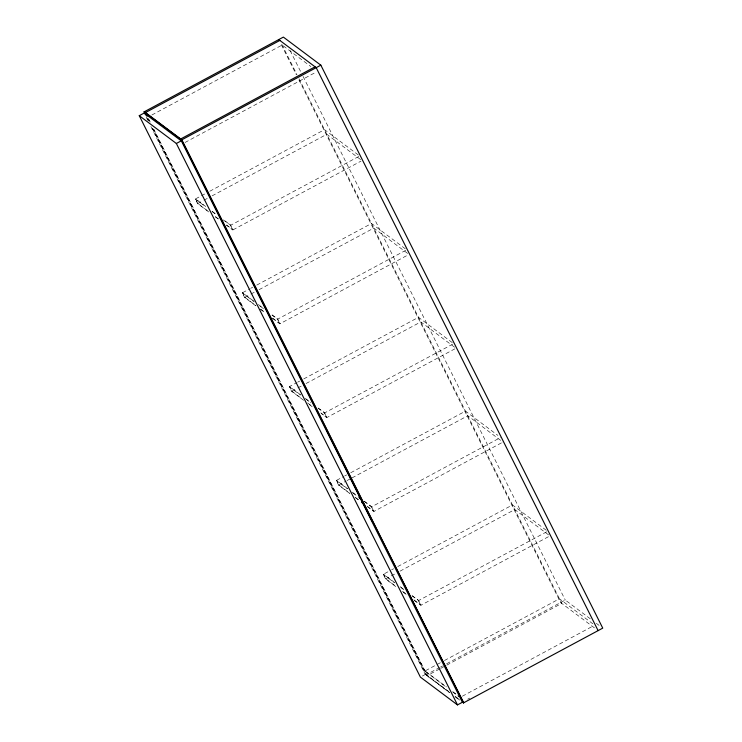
<?xml version="1.0" encoding="UTF-8"?>
<svg xmlns="http://www.w3.org/2000/svg" width="742" height="742" viewBox="0 0 742 742"><rect width="100%" height="100%" fill="white"/><g stroke="black" fill="none" stroke-linecap="round" stroke-linejoin="round"><path stroke-width="0.56" stroke-dasharray="3.71 2.78" d="M151.86 114.991L282.155 45.039L310.889 66.567M185.046 142.473L316.361 71.974M208.743 211.962L197.622 203.633L195.313 199.023L205.729 193.439M209.791 191.25L324.532 129.655L359.694 155.996L230.734 225.225L232.84 230.02L226.356 225.16M197.622 203.633L202.956 200.767M203.967 200.219L208.029 198.04M212.091 195.86L326.832 134.265L361.994 160.606M223.119 219.855L230.799 225.271L223.333 219.678M233.034 229.835L360.983 161.144M255.73 305.787L244.61 297.459L242.3 292.849L249.664 288.898M250.675 288.35L252.707 287.265M256.769 285.076L371.51 223.481L406.672 249.822L277.517 319.236L271.962 315.072M244.61 297.459L249.943 294.593M250.954 294.045L255.016 291.866M259.079 289.686L373.82 228.091L408.981 254.432M272.416 318.29L279.827 323.846L407.97 254.97M303.636 400.309L291.587 391.284L289.287 386.675L296.652 382.724M297.663 382.176L299.694 381.091M303.756 378.912L418.497 317.307L453.659 343.648L324.699 412.877L326.814 417.672L321.249 413.507M291.587 391.284L296.921 388.418M297.941 387.871L302.003 385.692M306.066 383.512L420.807 321.917L455.041 347.562M318.021 408.202L324.764 412.923L318.225 408.026M454.948 348.796L327.009 417.486L319.607 411.94M349.695 493.439L338.575 485.11L336.265 480.501L343.629 476.549M344.65 476.002L346.681 474.917M350.743 472.737L465.484 411.133L497.873 435.396M338.575 485.11L345.939 481.159M346.959 480.612L351.022 478.432M352.033 477.885L467.794 415.743L502.946 442.084M364.072 501.332L371.492 506.888L500.646 437.474M367.309 506.638L373.801 511.498L501.935 442.631M395.755 586.579L385.562 578.936L383.252 574.327L390.617 570.375M391.637 569.828L393.668 568.743M397.731 566.563L512.472 504.959L547.633 531.3L418.673 600.528L421.039 605.184L413.572 599.592M385.562 578.936L395.968 573.343M400.031 571.164L514.772 509.568L549.933 535.909M411.986 595.854L418.729 600.584L412.19 595.678M414.296 600.463L420.779 605.324L548.922 536.457M440.349 662.727L424.823 671.065L447.064 687.732M444.421 660.538L559.449 598.785L592.821 623.79M422.346 676.055L425.287 674.478L449.402 692.546M152.388 128.431L426.001 674.83L439.496 667.587M440.516 667.039L442.547 665.945M446.619 663.756L565.274 600.055L590.864 619.227M439.598 668.978L427.132 675.674L153.511 129.266M440.618 668.431L445.71 665.695M446.73 665.147L561.759 603.394L299.026 78.726M462.34 696.219L593.656 625.719M467.701 699.187L469.732 698.092M205.766 206.526L195.573 198.884L197.882 203.494L209.003 211.822M212.231 211.368L215.968 214.16M195.313 199.023L205.506 206.666M211.999 211.526L215.709 214.299M215.458 216.664L219.196 219.465M226.56 224.984L233.099 229.881M215.236 216.822L218.936 219.604M253.662 301.029L242.56 292.71L244.86 297.319L255.99 305.648M258.318 304.517L263.837 308.653M272.166 314.896L277.777 319.097M242.3 292.849L254.348 301.883M259.913 306.047L263.614 308.82M260.59 309.099L265.256 312.595M272.62 318.114L280.086 323.707L277.721 319.051M260.359 309.266L264.996 312.734M300.668 394.874L289.538 386.536L291.847 391.145L302.04 398.788M305.268 398.324L310.861 402.507M289.287 386.675L300.408 395.013M305.964 399.177L310.601 402.646M307.578 402.925L311.315 405.726M309.201 404.473L312.911 407.256M596.355 623.336L599.091 625.395M594.453 627.88L560.637 602.55L298.423 78.921M347.646 488.7L336.525 480.362L338.834 484.971L349.955 493.3M352.255 492.15L356.921 495.647M364.285 501.165L371.751 506.749L374.051 511.359L367.513 506.461M336.265 480.501L347.395 488.839M352.951 493.003L356.661 495.777M355.483 497.446L360.148 500.943M355.26 497.613L359.898 501.082M394.633 582.526L383.512 574.187L385.821 578.797L396.015 586.44M400.17 586.672L404.826 590.159M383.252 574.327L394.373 582.665M400.865 587.525L404.575 590.298M402.47 591.272L406.208 594.073M403.175 592.135L406.876 594.908M425.083 670.926L446.396 686.897M452.889 691.757L459.372 696.617M452.629 691.896L459.122 696.757M448.706 691.507L426.26 674.691L152.648 128.292M455.189 696.367L458.899 699.14M426.001 674.83L450.301 693.028M456.784 697.888L460.494 700.671M454.967 696.71L458.677 699.493M290.103 50.549L300.992 72.289M303.061 76.426L565.274 600.055M281.923 44.576L296.948 74.58M281.32 44.77L296.346 74.775M230.539 225.41L232.84 230.02M277.517 319.236L279.827 323.846M324.504 413.062L326.814 417.672M371.492 506.888L373.801 511.498M418.479 600.714L420.779 605.324M148.585 118.785L150.663 122.922M153.77 129.136L427.383 675.535M148.326 118.924L149.365 120.992M147.983 118.98L149.021 121.048M147.204 118.08L148.242 120.148M146.23 117.199L147.779 120.306M150.895 126.52L425.287 674.478"/><path stroke-width="1.11" d="M145.645 114.973L144.096 111.866L283.37 37.1L320.841 65.175L602.745 628.131L463.472 702.897L462.349 702.062L463.731 702.757L181.827 139.802L144.356 111.736M139.255 115.687L144.152 113.053L181.252 140.85L176.346 143.475L139.255 115.687L420.389 677.112L457.489 704.9L462.387 702.266L180.445 139.097L315.072 66.826M279.855 40.439L145.219 112.71L147.064 116.401M144.096 111.866L181.567 139.941L320.841 65.175M278.723 39.595L316.194 67.661L598.108 630.626M358.729 497.001L360.621 498.42M359.443 497.863L361.298 499.255M361.744 502.473L363.599 503.855M181.567 139.941L463.472 702.897M180.696 138.958L181.623 140.804M326.832 430.787L371.918 520.819M176.346 143.475L457.489 704.9M145.478 112.571L146.517 114.639"/></g></svg>
